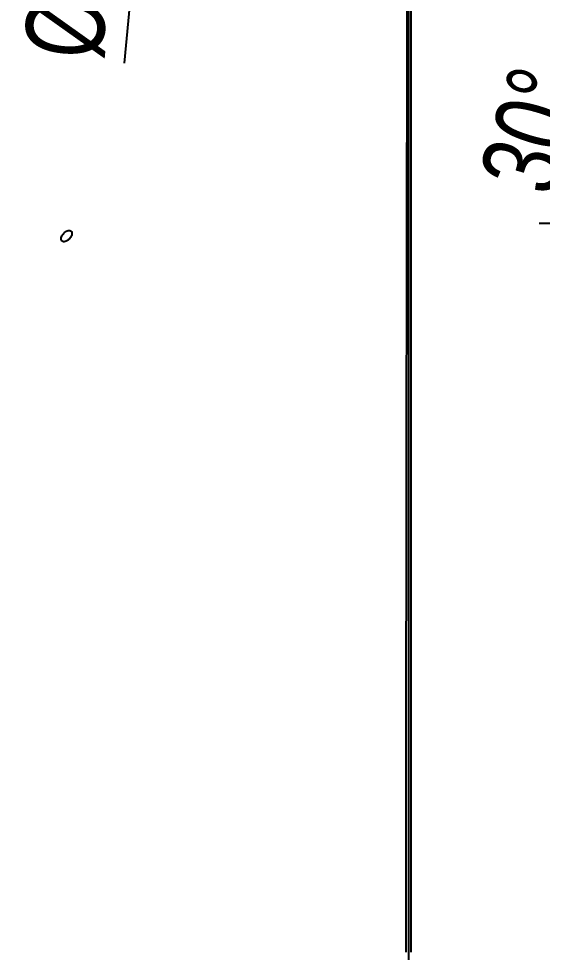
# Model space of a CAD drawing. Header units: millimetres. Extents: x 8 to 862, y 8 to 585.
# Drawn here: x 336.81 to 360.17, y 329.35 to 370.97 of the extents above; entities that cross this region are included whole.
import ezdxf

# ---------------------------------------------------------------- set-up
doc = ezdxf.new("R2010")
doc.units = ezdxf.units.MM
doc.linetypes.add('CENTERX2', pattern=[20.32, 12.7, -2.54, 2.54, -2.54])
doc.layers.add('CENTERLINE', color=4, linetype='CENTERX2')
doc.layers.add('DIMENSIONS', color=2, linetype='Continuous')
doc.layers.add('OUTLINE', color=7, linetype='Continuous', lineweight=25)
doc.styles.add('SLDTEXTSTYLE0', font='TXT', dxfattribs={"width": 0.75})
doc.dimstyles.new('SLDDIMSTYLE10', dxfattribs={"dimtxt": 3.5, "dimasz": 2, "dimexe": 0, "dimexo": 0.0625, "dimgap": 0.875, "dimtad": 1, "dimdec": 4, "dimzin": 12, "dimdsep": 46, "dimtxsty": 'SLDTEXTSTYLE0', "dimsah": 1, "dimcen": 0.09, "dimadec": 0, "dimazin": 3, "dimtfac": 1, "dimtdec": 0, "dimtofl": 0, "dimtmove": 0, "dimatfit": 3, "dimfxl": 0, "dimfrac": 2, "dimtolj": 1, "dimtzin": 12, "dimarcsym": 0})
doc.dimstyles.new('SLDDIMSTYLE18', dxfattribs={"dimtxt": 3.5, "dimasz": 2, "dimexe": 0, "dimexo": 0.0625, "dimgap": 0.875, "dimtad": 1, "dimrnd": 1e-09, "dimdsep": 46, "dimtxsty": 'SLDTEXTSTYLE0', "dimsah": 1, "dimcen": 0.09, "dimadec": 0, "dimazin": 2, "dimtfac": 1, "dimtmove": 0, "dimatfit": 0, "dimfxl": 0, "dimfrac": 2, "dimtolj": 1, "dimtzin": 12, "dimarcsym": 0})

# ---------------------------------------------------------------- blocks, each defined once
blk = doc.blocks.new('_D_16')
at = {"layer": 'DIMENSIONS'}
for p, q in [((372.916, 361.832), (360.026, 361.832)), ((375.892, 361.332), (362.268, 353.467))]:
    blk.add_line(p, q, dxfattribs=at)
for start, end in [(149.9572, 180), (180, 209.9995)]:
    blk.add_arc((376.758, 361.832), 14.732, start, end, dxfattribs=at)
for points in [[(362.026, 361.832), (361.662, 359.803), (362.66, 359.871)], [(364, 354.467), (363.568, 356.482), (362.67, 356.042)]]:
    blk.add_solid(points, dxfattribs=at)
at = {"layer": 'DIMENSIONS', "insert": (357.311, 363.959), "char_height": 3.5, "attachment_point": 1, "rotation": 73.3935, "style": 'SLDTEXTSTYLE0'}
blk.add_mtext('30°', dxfattribs=at)
blk = doc.blocks.new('_D_40')
at = {"layer": 'DIMENSIONS'}
for p, q in [((343.012, 384.399), (343.399, 388.38)), ((336.479, 385.035), (345.002, 384.205)), ((336.417, 384.438), (344.944, 383.608)), ((343.012, 384.399), (342.954, 383.802)), ((342.954, 383.802), (341.511, 368.981))]:
    blk.add_line(p, q, dxfattribs=at)
for points in [[(343.012, 384.399), (343.703, 386.341), (342.708, 386.438)], [(342.954, 383.802), (342.262, 381.86), (343.257, 381.763)]]:
    blk.add_solid(points, dxfattribs=at)
at = {"layer": 'DIMENSIONS', "char_height": 3.5, "attachment_point": 1, "rotation": 84.4397, "style": 'SLDTEXTSTYLE0'}
for s, insert in [('0,6', (337.478, 374.676)), ('%%c', (337.02, 369.418))]:
    blk.add_mtext(s, dxfattribs=dict(at, insert=insert))

msp = doc.modelspace()

# ---------------------------------------------------------------- linework, layer by layer
at = {"layer": 'CENTERLINE'}
msp.add_line((354.20884, 171.08726), (354.20884, 431.83342), dxfattribs=at)
at = {"layer": 'OUTLINE'}
for p, q in [((354.20884, 370.46283), (354.20884, 373.47663)), ((354.20884, 370.16183), (354.20884, 370.46283)), ((354.20884, 348.79403), (354.20884, 370.16183)), ((354.30884, 364.77071), (354.30884, 342.22696)), ((354.20884, 336.75441), (354.20884, 348.79403)), ((354.08212, 336.75441), (354.07817, 331.85461)), ((354.20884, 331.85461), (354.20884, 336.75441)), ((354.30884, 336.75441), (354.30884, 331.85461)), ((354.20884, 328.24068), (354.20884, 331.85461)), ((354.0771, 330.35448), (354.07703, 330.25448)), ((354.30884, 330.35448), (354.30884, 330.25448))]:
    msp.add_line(p, q, dxfattribs=at)
for points, knots in [([(354.13808, 375.64056), (354.13737, 375.28479), (354.13595, 374.57318), (354.13385, 373.49932), (354.13177, 372.41898), (354.12972, 371.33254), (354.12768, 370.24116), (354.12636, 369.51286), (354.12569, 369.14876)], [0, 0, 0, 0, 0.16596774, 0.33197248, 0.49794082, 0.66528107, 0.83265938, 1, 1, 1, 1]), ([(354.30884, 375.64056), (354.30884, 375.34404), (354.30884, 374.751), (354.30884, 373.85608), (354.30884, 372.95771), (354.30884, 371.8741), (354.30884, 370.60426), (354.30884, 369.63419), (354.30884, 369.14876)], [0, 0, 0, 0, 0.1383675, 0.27673597, 0.41545368, 0.55417102, 0.77690331, 1, 1, 1, 1]), ([(354.12569, 369.14876), (354.12529, 368.92719), (354.12449, 368.48405), (354.1233, 367.81752), (354.12213, 367.1541), (354.1211, 366.56391), (354.12021, 366.05206), (354.11946, 365.61285), (354.11873, 365.18331), (354.11826, 364.90825), (354.11803, 364.77071)], [0, 0, 0, 0, 0.1434768, 0.28695483, 0.43459489, 0.58223669, 0.68591136, 0.78958475, 0.89479225, 1, 1, 1, 1]), ([(354.30884, 369.14876), (354.30884, 369.02453), (354.30884, 368.77609), (354.30884, 368.40313), (354.30884, 368.03071), (354.30884, 367.64561), (354.30884, 367.25018), (354.30884, 366.84449), (354.30884, 366.4437), (354.30884, 366.0683), (354.30884, 365.71943), (354.30884, 365.39573), (354.30884, 365.07823), (354.30884, 364.87322), (354.30884, 364.77071)], [0, 0, 0, 0, 0.08044505, 0.16088917, 0.2420443, 0.32319794, 0.41358229, 0.50396524, 0.59536063, 0.68675371, 0.76474297, 0.84273186, 0.92136549, 1, 1, 1, 1]), ([(354.11803, 364.77071), (354.10915, 359.09314), (354.0974, 351.57856), (354.08932, 344.06397), (354.08735, 342.22696)], [0, 0, 0, 0, 0.75554086, 1, 1, 1, 1]), ([(339.01375, 361.10079), (339.03918, 361.12282), (339.09006, 361.16688), (339.14764, 361.25086), (339.18264, 361.33657), (339.19036, 361.41612), (339.17022, 361.47991), (339.12462, 361.52076), (339.05886, 361.53401), (338.98042, 361.51819), (338.89807, 361.47515), (338.82094, 361.40981), (338.75757, 361.3296), (338.71503, 361.24357), (338.69814, 361.16143), (338.70896, 361.09242), (338.74638, 361.04436), (338.80624, 361.02244), (338.88158, 361.02937), (338.95419, 361.05878), (338.99721, 361.08913), (339.01375, 361.10079)], [0, 0, 0, 0, 0.05377952, 0.10755882, 0.16137221, 0.21517629, 0.26891884, 0.32259391, 0.3762191, 0.42981823, 0.48341827, 0.53704499, 0.59072089, 0.64446615, 0.69826626, 0.75208173, 0.8058404, 0.8594954, 0.91305385, 0.96658576, 1, 1, 1, 1]), ([(354.08735, 342.22696), (354.08719, 342.07083), (354.08686, 341.75846), (354.08637, 341.27012), (354.08586, 340.76434), (354.08535, 340.24055), (354.08482, 339.7006), (354.08429, 339.14131), (354.08375, 338.56408), (354.0832, 337.96752), (354.08265, 337.36356), (354.0823, 336.95746), (354.08212, 336.75441)], [0, 0, 0, 0, 0.09563588, 0.1913453, 0.2869813, 0.38539224, 0.48388342, 0.58229406, 0.68595425, 0.78961436, 0.89480705, 1, 1, 1, 1]), ([(354.30884, 342.22696), (354.30884, 342.11941), (354.30884, 341.86476), (354.30884, 341.44914), (354.30884, 340.97895), (354.30884, 340.49502), (354.30884, 339.9947), (354.30884, 339.48063), (354.30884, 338.95427), (354.30884, 338.4165), (354.30884, 337.86867), (354.30884, 337.31241), (354.30884, 336.94036), (354.30884, 336.75441)], [0, 0, 0, 0, 0.06608879, 0.15647965, 0.24686997, 0.33827074, 0.42967151, 0.52339928, 0.61719552, 0.71092232, 0.80725657, 0.90366593, 1, 1, 1, 1]), ([(354.07817, 331.85461), (354.07808, 331.72911), (354.07789, 331.47813), (354.07762, 331.10099), (354.07736, 330.72465), (354.07718, 330.47787), (354.0771, 330.35448)], [0, 0, 0, 0, 0.24708223, 0.49416491, 0.74708286, 1, 1, 1, 1]), ([(354.30884, 331.85461), (354.30884, 331.76485), (354.30884, 331.50067), (354.30884, 331.06195), (354.30884, 330.65206), (354.30884, 330.41883), (354.30884, 330.35448)], [0, 0, 0, 0, 0.1767843, 0.52029489, 0.86764151, 1, 1, 1, 1]), ([(354.07703, 330.25448), (354.07698, 330.18217), (354.07688, 330.03754), (354.07673, 329.81362), (354.07658, 329.58563), (354.07647, 329.43148), (354.07642, 329.35441)], [0, 0, 0, 0, 0.24708271, 0.49416759, 0.74708094, 1, 1, 1, 1]), ([(354.30884, 330.25448), (354.30884, 330.16263), (354.30884, 329.97808), (354.30884, 329.67651), (354.30884, 329.4673), (354.30884, 329.35441)], [0, 0, 0, 0, 0.3132752, 0.62944712, 1, 1, 1, 1])]:
    msp.add_open_spline(points, degree=3, knots=knots, dxfattribs=at)

# ---------------------------------------------------------------- dimensions: what is measured, and where the dimension line sits
at = {"layer": 'DIMENSIONS'}
dim = msp.add_linear_dim(base=(342.95362, 383.8017), p1=(335.48393, 385.13172), p2=(335.42183, 384.53493), angle=84.43973, text='%%c<>', dimstyle='SLDDIMSTYLE18', dxfattribs=at)
dim.commit()
dim.dimension.update_dxf_attribs({"geometry": '_D_40', "text_midpoint": (342.07971, 374.82474), "dimtype": 160})
dim = msp.add_angular_dim_2l(base=(362.52795, 358.01954), line1=((376.7576, 361.8323), (373.91584, 361.8323)), line2=((386.98699, 367.73812), (376.7576, 361.8323)), dimstyle='SLDDIMSTYLE10', dxfattribs=at)
dim.commit()
dim.dimension.update_dxf_attribs({"geometry": '_D_16', "text_midpoint": (362.64045, 366.04254), "dimtype": 162})

doc.saveas('drawing.dxf')
